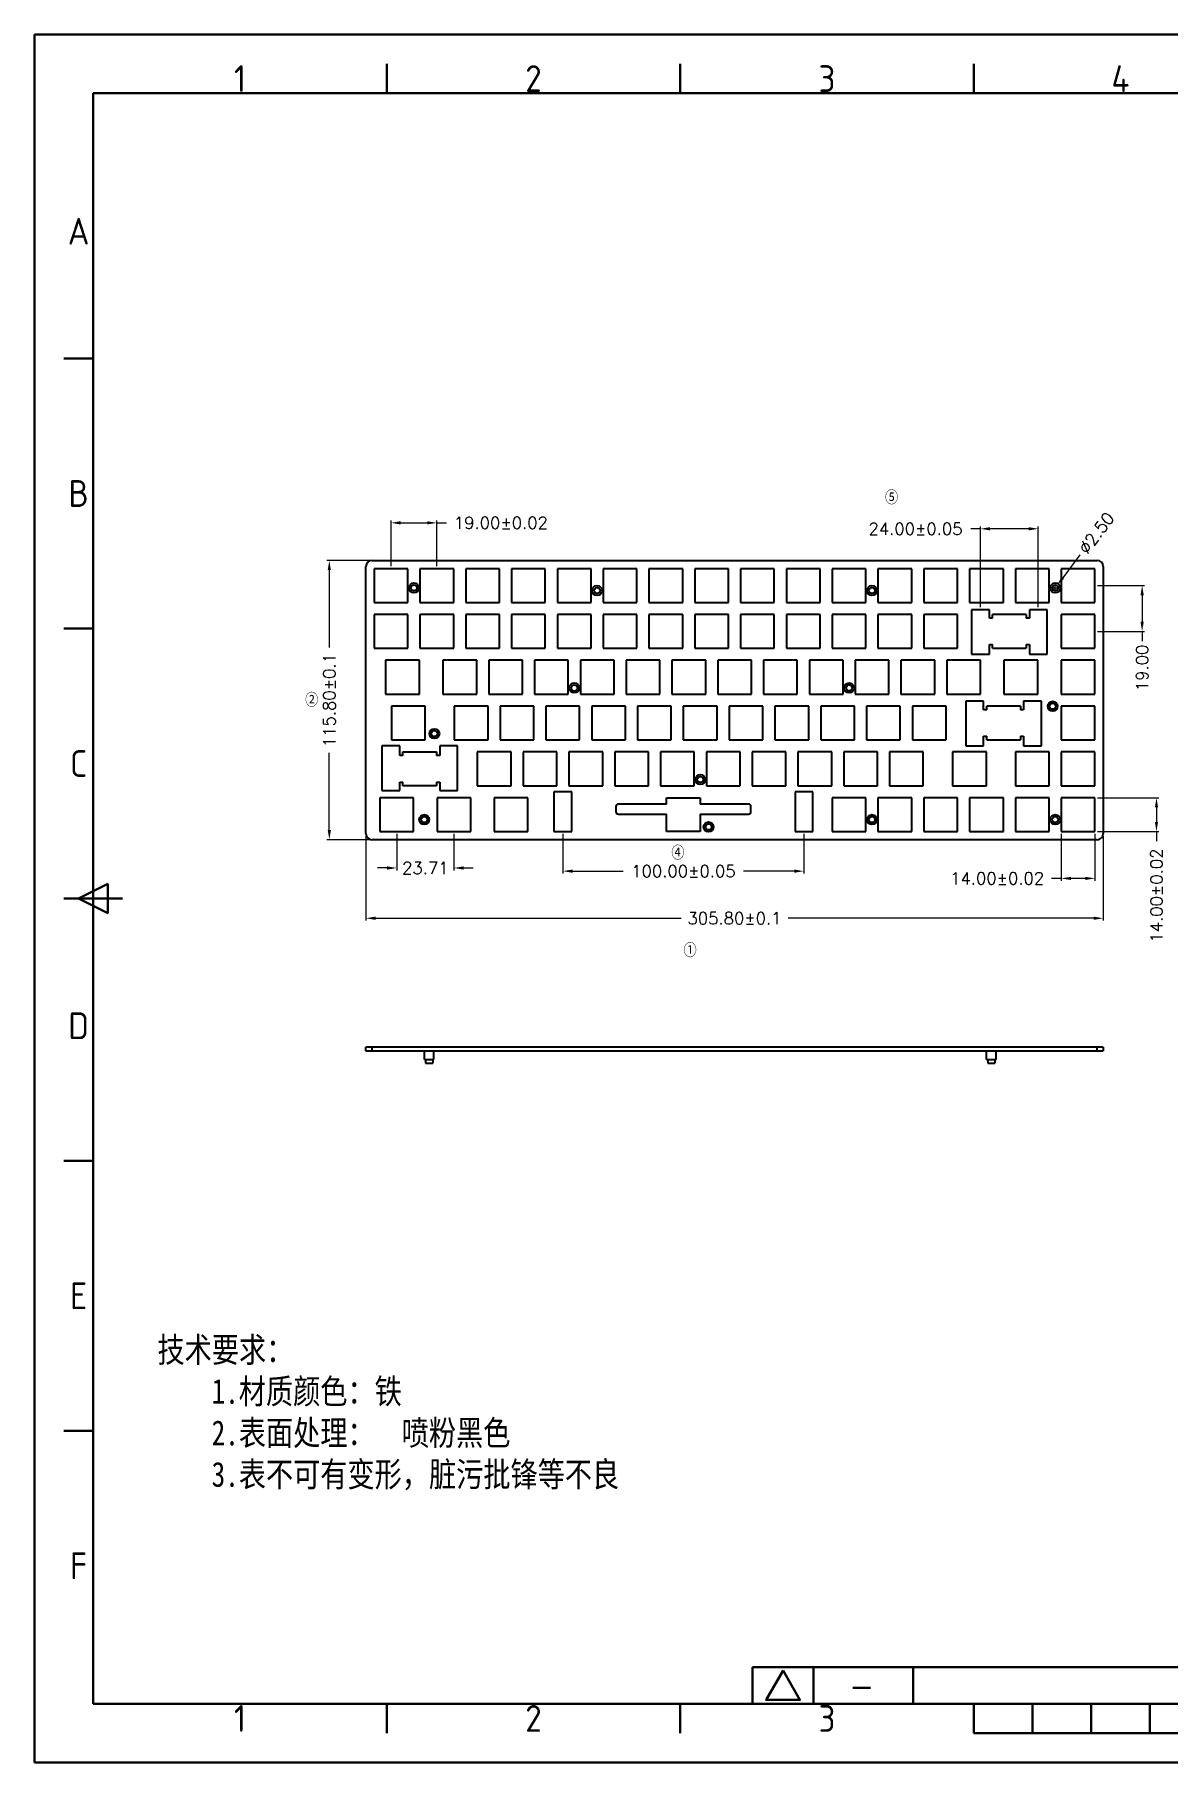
# Model space of a CAD drawing. Header units: millimetres. Extents: x -1191 to -169, y -1227 to -510.
# Drawn here: x -1191 to -721, y -1227 to -510 of the extents above; entities that cross this region are included whole.
import ezdxf
from ezdxf.enums import TextEntityAlignment as Align

# ---------------------------------------------------------------- set-up
doc = ezdxf.new("R2010")
doc.units = ezdxf.units.MM
doc.header["$LTSCALE"] = 46.255
doc.header["$PDMODE"] = 3
doc.header["$PDSIZE"] = 0.3125
doc.layers.get('0').update_dxf_attribs({"linetype": 'CONTINUOUS'})
doc.layers.get('Defpoints').update_dxf_attribs({"linetype": 'CONTINUOUS'})
doc.layers.add('图框层', color=7, linetype='CONTINUOUS', lineweight=35)
doc.layers.add('文字说明层', color=7, linetype='CONTINUOUS', lineweight=35)
doc.styles.add('ISO Proportional', font='isocp.shx')
doc.styles.add('ROMANS', font='romans.shx', dxfattribs={"bigfont": 'gbcbig.shx'})
doc.styles.get("Standard").update_dxf_attribs({"font": 'txt', "width": 0.8})
doc.dimstyles.new('铝板', dxfattribs={"dimtxt": 5, "dimasz": 4, "dimexe": 1, "dimexo": 1, "dimgap": 1.5, "dimtad": 0, "dimzin": 0, "dimdsep": 46, "dimtxsty": 'ROMANS', "dimcen": 1, "dimclrd": 4, "dimclre": 4, "dimclrt": 6, "dimadec": 0, "dimazin": 0, "dimtm": 1e-09, "dimtfac": 0.8, "dimtofl": 0, "dimtmove": 0, "dimatfit": 3, "dimfxl": 0, "dimtolj": 1, "dimtzin": 0, "dimlwd": 20, "dimlwe": 20, "dimarcsym": 0})

# ---------------------------------------------------------------- blocks, each defined once
blk = doc.blocks.new('*D9')
at = {"color": 4, "lineweight": 20}
for p, q in [((-1053.93, -842.77), (-1053.93, -877.86)), ((-748.13, -842.77), (-748.13, -877.86)), ((-1049.93, -876.86), (-923.24, -876.86)), ((-752.13, -876.86), (-878.81, -876.86))]:
    blk.add_line(p, q, dxfattribs=at)
at = {"color": 4}
for points in [[(-1049.93, -876.19), (-1049.93, -877.53), (-1053.93, -876.86)], [(-752.13, -876.19), (-752.13, -877.53), (-748.13, -876.86)]]:
    blk.add_solid(points, dxfattribs=at)
at = {"layer": 'Defpoints', "color": 0}
for p in [(-1053.93, -841.77), (-748.13, -841.77), (-748.13, -876.86)]:
    blk.add_point(p, dxfattribs=at)
at = {"color": 6, "insert": (-901.03, -876.86), "char_height": 5, "attachment_point": 5, "style": 'ROMANS'}
blk.add_mtext('\\A1;305.80%%P0.1', dxfattribs=at)
blk = doc.blocks.new('*D10')
at = {"color": 4, "lineweight": 20}
for p, q in [((-1052.43, -728.47), (-1070.12, -728.47)), ((-1069.12, -732.47), (-1069.12, -764.52)), ((-1069.12, -840.27), (-1069.12, -808.23)), ((-1052.43, -844.27), (-1070.12, -844.27))]:
    blk.add_line(p, q, dxfattribs=at)
at = {"color": 4}
for points in [[(-1069.79, -732.47), (-1068.46, -732.47), (-1069.12, -728.47)], [(-1069.79, -840.27), (-1068.46, -840.27), (-1069.12, -844.27)]]:
    blk.add_solid(points, dxfattribs=at)
at = {"layer": 'Defpoints', "color": 0}
for p in [(-1069.12, -728.47), (-1051.43, -728.47), (-1051.43, -844.27)]:
    blk.add_point(p, dxfattribs=at)
at = {"color": 6, "insert": (-1069.12, -786.37), "char_height": 5, "attachment_point": 5, "rotation": 90, "style": 'ROMANS'}
blk.add_mtext('\\A1;115.80%%P0.1', dxfattribs=at)
blk = doc.blocks.new('*D11')
at = {"color": 4, "lineweight": 20}
for p, q in [((-1043.53, -730.87), (-1043.53, -711.85)), ((-1039.53, -712.85), (-1028.53, -712.85)), ((-1024.53, -730.87), (-1024.53, -711.85)), ((-1024.53, -712.85), (-1020.53, -712.85))]:
    blk.add_line(p, q, dxfattribs=at)
at = {"color": 4}
for points in [[(-1039.53, -712.18), (-1039.53, -713.52), (-1043.53, -712.85)], [(-1028.53, -712.18), (-1028.53, -713.52), (-1024.53, -712.85)]]:
    blk.add_solid(points, dxfattribs=at)
at = {"layer": 'Defpoints', "color": 0}
for p in [(-1024.53, -712.85), (-1043.53, -731.87), (-1024.53, -731.87)]:
    blk.add_point(p, dxfattribs=at)
at = {"color": 6, "insert": (-997.95, -712.85), "char_height": 5, "attachment_point": 5, "style": 'ROMANS'}
blk.add_mtext('\\A1;19.00%%P0.02', dxfattribs=at)
blk = doc.blocks.new('*D12')
at = {"color": 4, "lineweight": 20}
for p, q in [((-972.23, -841.87), (-972.23, -858.32)), ((-872.23, -841.87), (-872.23, -858.32)), ((-968.23, -857.32), (-947.18, -857.32)), ((-876.23, -857.32), (-897.28, -857.32))]:
    blk.add_line(p, q, dxfattribs=at)
at = {"color": 4}
for points in [[(-968.23, -856.66), (-968.23, -857.99), (-972.23, -857.32)], [(-876.23, -856.66), (-876.23, -857.99), (-872.23, -857.32)]]:
    blk.add_solid(points, dxfattribs=at)
at = {"layer": 'Defpoints', "color": 0}
for p in [(-972.23, -840.87), (-872.23, -840.87), (-872.23, -857.32)]:
    blk.add_point(p, dxfattribs=at)
at = {"color": 6, "insert": (-922.23, -857.32), "char_height": 5, "attachment_point": 5, "style": 'ROMANS'}
blk.add_mtext('\\A1;100.00%%P0.05', dxfattribs=at)
blk = doc.blocks.new('*D13')
at = {"color": 4, "lineweight": 20}
for p, q in [((-750.53, -738.87), (-730.96, -738.87)), ((-731.96, -742.87), (-731.96, -753.87)), ((-750.53, -757.87), (-730.96, -757.87)), ((-731.96, -757.87), (-731.96, -761.87))]:
    blk.add_line(p, q, dxfattribs=at)
at = {"color": 4}
for points in [[(-732.63, -742.87), (-731.29, -742.87), (-731.96, -738.87)], [(-732.63, -753.87), (-731.29, -753.87), (-731.96, -757.87)]]:
    blk.add_solid(points, dxfattribs=at)
at = {"layer": 'Defpoints', "color": 0}
for p in [(-751.53, -738.87), (-751.53, -757.87), (-731.96, -757.87)]:
    blk.add_point(p, dxfattribs=at)
at = {"color": 6, "insert": (-731.96, -773.02), "char_height": 5, "attachment_point": 5, "rotation": 90, "style": 'ROMANS'}
blk.add_mtext('\\A1;19.00', dxfattribs=at)
blk = doc.blocks.new('*D14')
at = {"color": 4, "lineweight": 20}
for p, q in [((-799.03, -715.31), (-803.03, -715.31)), ((-799.03, -747.87), (-799.03, -714.31)), ((-779.03, -715.31), (-795.03, -715.31)), ((-775.03, -747.87), (-775.03, -714.31))]:
    blk.add_line(p, q, dxfattribs=at)
at = {"color": 4}
for points in [[(-795.03, -714.64), (-795.03, -715.98), (-799.03, -715.31)], [(-779.03, -714.64), (-779.03, -715.98), (-775.03, -715.31)]]:
    blk.add_solid(points, dxfattribs=at)
at = {"layer": 'Defpoints', "color": 0}
for p in [(-799.03, -715.31), (-799.03, -748.87), (-775.03, -748.87)]:
    blk.add_point(p, dxfattribs=at)
at = {"color": 6, "insert": (-825.95, -715.31), "char_height": 5, "attachment_point": 5, "style": 'ROMANS'}
blk.add_mtext('\\A1;24.00%%P0.05', dxfattribs=at)
blk = doc.blocks.new('*D15')
at = {"color": 4, "lineweight": 20}
for p, q in [((-757.76, -726.18), (-764.87, -735.63)), ((-769.03, -739.82), (-767.03, -739.82)), ((-768.03, -740.82), (-768.03, -738.82))]:
    blk.add_line(p, q, dxfattribs=at)
at = {"color": 4}
blk.add_solid([(-765.4, -735.23), (-764.34, -736.03), (-767.27, -738.83)], dxfattribs=at)
at = {"layer": 'Defpoints', "color": 0}
for p in [(-768.78, -740.82), (-767.27, -738.83)]:
    blk.add_point(p, dxfattribs=at)
at = {"color": 6, "insert": (-750.91, -717.09), "char_height": 5, "attachment_point": 5, "rotation": 53.03288, "style": 'ROMANS'}
blk.add_mtext('\\A1;∅2.50', dxfattribs=at)
blk = doc.blocks.new('*D16')
at = {"color": 4, "lineweight": 20}
for p, q in [((-765.53, -841.87), (-765.53, -861.33)), ((-751.53, -841.87), (-751.53, -861.33)), ((-765.53, -860.33), (-769.53, -860.33)), ((-755.53, -860.33), (-761.53, -860.33))]:
    blk.add_line(p, q, dxfattribs=at)
at = {"color": 4}
for points in [[(-761.53, -859.67), (-761.53, -861), (-765.53, -860.33)], [(-755.53, -859.67), (-755.53, -861), (-751.53, -860.33)]]:
    blk.add_solid(points, dxfattribs=at)
at = {"layer": 'Defpoints', "color": 0}
for p in [(-765.53, -840.87), (-751.53, -840.87), (-765.53, -860.33)]:
    blk.add_point(p, dxfattribs=at)
at = {"color": 6, "insert": (-792.1, -860.33), "char_height": 5, "attachment_point": 5, "style": 'ROMANS'}
blk.add_mtext('\\A1;14.00%%P0.02', dxfattribs=at)
blk = doc.blocks.new('*D17')
at = {"color": 4, "lineweight": 20}
for p, q in [((-750.53, -826.87), (-725, -826.87)), ((-726, -830.87), (-726, -836.87)), ((-750.53, -840.87), (-725, -840.87)), ((-726, -840.87), (-726, -844.87))]:
    blk.add_line(p, q, dxfattribs=at)
at = {"color": 4}
for points in [[(-726.67, -830.87), (-725.34, -830.87), (-726, -826.87)], [(-726.67, -836.87), (-725.34, -836.87), (-726, -840.87)]]:
    blk.add_solid(points, dxfattribs=at)
at = {"layer": 'Defpoints', "color": 0}
for p in [(-751.53, -826.87), (-751.53, -840.87), (-726, -840.87)]:
    blk.add_point(p, dxfattribs=at)
at = {"color": 6, "insert": (-726, -867.45), "char_height": 5, "attachment_point": 5, "rotation": 90, "style": 'ROMANS'}
blk.add_mtext('\\A1;14.00%%P0.02', dxfattribs=at)
blk = doc.blocks.new('*D25')
at = {"color": 4, "lineweight": 20}
for p, q in [((-1041.15, -841.87), (-1041.15, -857.01)), ((-1017.44, -841.87), (-1017.44, -857.01)), ((-1045.15, -856.01), (-1049.15, -856.01)), ((-1013.44, -856.01), (-1009.44, -856.01))]:
    blk.add_line(p, q, dxfattribs=at)
at = {"color": 4}
for points in [[(-1045.15, -855.34), (-1045.15, -856.67), (-1041.15, -856.01)], [(-1013.44, -855.34), (-1013.44, -856.67), (-1017.44, -856.01)]]:
    blk.add_solid(points, dxfattribs=at)
at = {"layer": 'Defpoints', "color": 0}
for p in [(-1041.15, -840.87), (-1017.44, -840.87), (-1017.44, -856.01)]:
    blk.add_point(p, dxfattribs=at)
at = {"color": 6, "insert": (-1029.29, -856.01), "char_height": 5, "attachment_point": 5, "style": 'ROMANS'}
blk.add_mtext('\\A1;23.71', dxfattribs=at)

msp = doc.modelspace()

# ---------------------------------------------------------------- linework, layer by layer
at = {"color": 7, "linetype": 'Continuous'}
for p, q in [((-1053.926, -841.774), (-1053.926, -730.974)), ((-1051.426, -728.474), (-750.626, -728.474)), ((-748.126, -730.974), (-748.126, -841.774)), ((-1050.526, -731.874), (-1050.526, -745.874)), ((-1036.526, -731.874), (-1050.526, -731.874)), ((-1036.526, -745.874), (-1036.526, -731.874)), ((-1031.526, -731.874), (-1031.526, -745.874)), ((-1017.526, -731.874), (-1031.526, -731.874)), ((-1017.526, -745.874), (-1017.526, -731.874)), ((-1012.526, -731.874), (-1012.526, -745.874)), ((-998.526, -731.874), (-1012.526, -731.874)), ((-998.526, -745.874), (-998.526, -731.874)), ((-993.526, -731.874), (-993.526, -745.874)), ((-979.526, -731.874), (-993.526, -731.874)), ((-979.526, -745.874), (-979.526, -731.874)), ((-974.526, -731.874), (-974.526, -745.874)), ((-960.526, -731.874), (-974.526, -731.874)), ((-960.526, -745.874), (-960.526, -731.874)), ((-955.526, -731.874), (-955.526, -745.874)), ((-941.526, -731.874), (-955.526, -731.874)), ((-941.526, -745.874), (-941.526, -731.874)), ((-936.526, -731.874), (-936.526, -745.874)), ((-922.526, -731.874), (-936.526, -731.874)), ((-922.526, -745.874), (-922.526, -731.874)), ((-917.526, -731.874), (-917.526, -745.874)), ((-903.526, -731.874), (-917.526, -731.874)), ((-903.526, -745.874), (-903.526, -731.874)), ((-898.526, -731.874), (-898.526, -745.874)), ((-884.526, -731.874), (-898.526, -731.874)), ((-884.526, -745.874), (-884.526, -731.874)), ((-879.526, -731.874), (-879.526, -745.874)), ((-865.526, -731.874), (-879.526, -731.874)), ((-865.526, -745.874), (-865.526, -731.874)), ((-860.526, -731.874), (-860.526, -745.874)), ((-846.526, -731.874), (-860.526, -731.874)), ((-846.526, -745.874), (-846.526, -731.874)), ((-827.526, -731.874), (-841.526, -731.874)), ((-841.526, -731.874), (-841.526, -745.874)), ((-827.526, -745.874), (-827.526, -731.874)), ((-808.526, -731.874), (-822.526, -731.874)), ((-822.526, -731.874), (-822.526, -745.874)), ((-808.526, -745.874), (-808.526, -731.874)), ((-789.526, -731.874), (-803.526, -731.874)), ((-803.526, -731.874), (-803.526, -745.874)), ((-789.526, -745.874), (-789.526, -731.874)), ((-770.526, -731.874), (-784.526, -731.874)), ((-784.526, -731.874), (-784.526, -745.874)), ((-770.526, -745.874), (-770.526, -731.874)), ((-751.526, -731.874), (-765.526, -731.874)), ((-765.526, -731.874), (-765.526, -745.874)), ((-751.526, -745.874), (-751.526, -731.874)), ((-1050.526, -745.874), (-1036.526, -745.874)), ((-1050.526, -750.874), (-1050.526, -764.874)), ((-1036.526, -750.874), (-1050.526, -750.874)), ((-1036.526, -764.874), (-1036.526, -750.874)), ((-1031.526, -745.874), (-1017.526, -745.874)), ((-1031.526, -750.874), (-1031.526, -764.874)), ((-1017.526, -750.874), (-1031.526, -750.874)), ((-1017.526, -764.874), (-1017.526, -750.874)), ((-1012.526, -745.874), (-998.526, -745.874)), ((-1012.526, -750.874), (-1012.526, -764.874)), ((-998.526, -750.874), (-1012.526, -750.874)), ((-998.526, -764.874), (-998.526, -750.874)), ((-993.526, -745.874), (-979.526, -745.874)), ((-993.526, -750.874), (-993.526, -764.874)), ((-979.526, -750.874), (-993.526, -750.874)), ((-979.526, -764.874), (-979.526, -750.874)), ((-974.526, -745.874), (-960.526, -745.874)), ((-974.526, -750.874), (-974.526, -764.874)), ((-960.526, -750.874), (-974.526, -750.874)), ((-960.526, -764.874), (-960.526, -750.874)), ((-955.526, -745.874), (-941.526, -745.874)), ((-955.526, -750.874), (-955.526, -764.874)), ((-941.526, -750.874), (-955.526, -750.874)), ((-941.526, -764.874), (-941.526, -750.874)), ((-936.526, -745.874), (-922.526, -745.874)), ((-936.526, -750.874), (-936.526, -764.874)), ((-922.526, -750.874), (-936.526, -750.874)), ((-922.526, -764.874), (-922.526, -750.874)), ((-917.526, -745.874), (-903.526, -745.874)), ((-917.526, -750.874), (-917.526, -764.874)), ((-903.526, -750.874), (-917.526, -750.874)), ((-903.526, -764.874), (-903.526, -750.874)), ((-898.526, -745.874), (-884.526, -745.874)), ((-898.526, -750.874), (-898.526, -764.874)), ((-884.526, -750.874), (-898.526, -750.874)), ((-884.526, -764.874), (-884.526, -750.874)), ((-879.526, -745.874), (-865.526, -745.874)), ((-879.526, -750.874), (-879.526, -764.874)), ((-865.526, -750.874), (-879.526, -750.874)), ((-865.526, -764.874), (-865.526, -750.874)), ((-860.526, -745.874), (-846.526, -745.874)), ((-860.526, -750.874), (-860.526, -764.874)), ((-846.526, -750.874), (-860.526, -750.874)), ((-846.526, -764.874), (-846.526, -750.874)), ((-841.526, -745.874), (-827.526, -745.874)), ((-827.526, -750.874), (-841.526, -750.874)), ((-841.526, -750.874), (-841.526, -764.874)), ((-827.526, -764.874), (-827.526, -750.874)), ((-822.526, -745.874), (-808.526, -745.874)), ((-808.526, -750.874), (-822.526, -750.874)), ((-822.526, -750.874), (-822.526, -764.874)), ((-808.526, -764.874), (-808.526, -750.874)), ((-803.526, -745.874), (-789.526, -745.874)), ((-795.326, -748.874), (-802.726, -748.874)), ((-802.726, -748.874), (-802.726, -767.374)), ((-795.326, -752.374), (-795.326, -748.874)), ((-794.026, -752.374), (-795.326, -752.374)), ((-780.026, -750.874), (-794.026, -750.874)), ((-794.026, -752.374), (-794.026, -750.874)), ((-784.526, -745.874), (-770.526, -745.874)), ((-780.026, -750.874), (-780.026, -752.374)), ((-778.726, -752.374), (-780.026, -752.374)), ((-771.326, -748.874), (-778.726, -748.874)), ((-778.726, -748.874), (-778.726, -752.374)), ((-771.326, -767.374), (-771.326, -748.874)), ((-765.526, -745.874), (-751.526, -745.874)), ((-751.526, -750.874), (-765.526, -750.874)), ((-765.526, -750.874), (-765.526, -764.874)), ((-751.526, -764.874), (-751.526, -750.874)), ((-1050.526, -764.874), (-1036.526, -764.874)), ((-1031.526, -764.874), (-1017.526, -764.874)), ((-1012.526, -764.874), (-998.526, -764.874)), ((-993.526, -764.874), (-979.526, -764.874)), ((-974.526, -764.874), (-960.526, -764.874)), ((-955.526, -764.874), (-941.526, -764.874)), ((-936.526, -764.874), (-922.526, -764.874)), ((-917.526, -764.874), (-903.526, -764.874)), ((-898.526, -764.874), (-884.526, -764.874)), ((-879.526, -764.874), (-865.526, -764.874)), ((-860.526, -764.874), (-846.526, -764.874)), ((-841.526, -764.874), (-827.526, -764.874)), ((-822.526, -764.874), (-808.526, -764.874)), ((-795.326, -763.374), (-794.026, -763.374)), ((-795.326, -767.374), (-795.326, -763.374)), ((-794.026, -764.874), (-794.026, -763.374)), ((-794.026, -764.874), (-780.026, -764.874)), ((-780.026, -763.374), (-778.726, -763.374)), ((-780.026, -763.374), (-780.026, -764.874)), ((-778.726, -763.374), (-778.726, -767.374)), ((-765.526, -764.874), (-751.526, -764.874)), ((-1045.761, -769.874), (-1045.761, -783.874)), ((-1031.761, -769.874), (-1045.761, -769.874)), ((-1031.761, -783.874), (-1031.761, -769.874)), ((-1021.996, -769.874), (-1021.996, -783.874)), ((-1007.996, -769.874), (-1021.996, -769.874)), ((-1007.996, -783.874), (-1007.996, -769.874)), ((-1002.996, -769.874), (-1002.996, -783.874)), ((-988.996, -769.874), (-1002.996, -769.874)), ((-988.996, -783.874), (-988.996, -769.874)), ((-983.996, -769.874), (-983.996, -783.874)), ((-969.996, -769.874), (-983.996, -769.874)), ((-969.996, -783.874), (-969.996, -769.874)), ((-964.996, -769.874), (-964.996, -783.874)), ((-950.996, -769.874), (-964.996, -769.874)), ((-950.996, -783.874), (-950.996, -769.874)), ((-945.996, -769.874), (-945.996, -783.874)), ((-931.996, -769.874), (-945.996, -769.874)), ((-931.996, -783.874), (-931.996, -769.874)), ((-926.996, -769.874), (-926.996, -783.874)), ((-912.996, -769.874), (-926.996, -769.874)), ((-912.996, -783.874), (-912.996, -769.874)), ((-907.996, -769.874), (-907.996, -783.874)), ((-893.996, -769.874), (-907.996, -769.874)), ((-893.996, -783.874), (-893.996, -769.874)), ((-888.996, -769.874), (-888.996, -783.874)), ((-874.996, -769.874), (-888.996, -769.874)), ((-874.996, -783.874), (-874.996, -769.874)), ((-855.996, -769.874), (-869.996, -769.874)), ((-869.996, -769.874), (-869.996, -783.874)), ((-855.996, -783.874), (-855.996, -769.874)), ((-836.996, -769.874), (-850.996, -769.874)), ((-850.996, -769.874), (-850.996, -783.874)), ((-836.996, -783.874), (-836.996, -769.874)), ((-817.996, -769.874), (-831.996, -769.874)), ((-831.996, -769.874), (-831.996, -783.874)), ((-817.996, -783.874), (-817.996, -769.874)), ((-798.996, -769.874), (-812.996, -769.874)), ((-812.996, -769.874), (-812.996, -783.874)), ((-802.726, -767.374), (-795.326, -767.374)), ((-798.996, -783.874), (-798.996, -769.874)), ((-775.266, -769.874), (-789.266, -769.874)), ((-789.266, -769.874), (-789.266, -783.874)), ((-778.726, -767.374), (-771.326, -767.374)), ((-775.266, -783.874), (-775.266, -769.874)), ((-751.526, -769.874), (-765.526, -769.874)), ((-765.526, -769.874), (-765.526, -783.874)), ((-751.526, -783.874), (-751.526, -769.874)), ((-1045.761, -783.874), (-1031.761, -783.874)), ((-1021.996, -783.874), (-1007.996, -783.874)), ((-1002.996, -783.874), (-988.996, -783.874)), ((-983.996, -783.874), (-969.996, -783.874)), ((-964.996, -783.874), (-950.996, -783.874)), ((-945.996, -783.874), (-931.996, -783.874)), ((-926.996, -783.874), (-912.996, -783.874)), ((-907.996, -783.874), (-893.996, -783.874)), ((-888.996, -783.874), (-874.996, -783.874)), ((-869.996, -783.874), (-855.996, -783.874)), ((-850.996, -783.874), (-836.996, -783.874)), ((-831.996, -783.874), (-817.996, -783.874)), ((-812.996, -783.874), (-798.996, -783.874)), ((-797.703, -786.874), (-805.103, -786.874)), ((-805.103, -786.874), (-805.103, -805.374)), ((-797.703, -790.374), (-797.703, -786.874)), ((-789.266, -783.874), (-775.266, -783.874)), ((-773.703, -786.874), (-781.103, -786.874)), ((-781.103, -786.874), (-781.103, -790.374)), ((-773.703, -805.374), (-773.703, -786.874)), ((-765.526, -783.874), (-751.526, -783.874)), ((-1043.381, -788.874), (-1043.381, -802.874)), ((-1029.381, -788.874), (-1043.381, -788.874)), ((-1029.381, -802.874), (-1029.381, -788.874)), ((-1017.281, -788.874), (-1017.281, -802.874)), ((-1003.281, -788.874), (-1017.281, -788.874)), ((-1003.281, -802.874), (-1003.281, -788.874)), ((-998.281, -788.874), (-998.281, -802.874)), ((-984.281, -788.874), (-998.281, -788.874)), ((-984.281, -802.874), (-984.281, -788.874)), ((-979.281, -788.874), (-979.281, -802.874)), ((-965.281, -788.874), (-979.281, -788.874)), ((-965.281, -802.874), (-965.281, -788.874)), ((-960.281, -788.874), (-960.281, -802.874)), ((-946.281, -788.874), (-960.281, -788.874)), ((-946.281, -802.874), (-946.281, -788.874)), ((-941.281, -788.874), (-941.281, -802.874)), ((-927.281, -788.874), (-941.281, -788.874)), ((-927.281, -802.874), (-927.281, -788.874)), ((-922.281, -788.874), (-922.281, -802.874)), ((-908.281, -788.874), (-922.281, -788.874)), ((-908.281, -802.874), (-908.281, -788.874)), ((-903.281, -788.874), (-903.281, -802.874)), ((-889.281, -788.874), (-903.281, -788.874)), ((-889.281, -802.874), (-889.281, -788.874)), ((-870.281, -788.874), (-884.281, -788.874)), ((-884.281, -788.874), (-884.281, -802.874)), ((-870.281, -802.874), (-870.281, -788.874)), ((-851.281, -788.874), (-865.281, -788.874)), ((-865.281, -788.874), (-865.281, -802.874)), ((-851.281, -802.874), (-851.281, -788.874)), ((-832.281, -788.874), (-846.281, -788.874)), ((-846.281, -788.874), (-846.281, -802.874)), ((-832.281, -802.874), (-832.281, -788.874)), ((-813.281, -788.874), (-827.281, -788.874)), ((-827.281, -788.874), (-827.281, -802.874)), ((-813.281, -802.874), (-813.281, -788.874)), ((-796.403, -790.374), (-797.703, -790.374)), ((-782.403, -788.874), (-796.403, -788.874)), ((-796.403, -790.374), (-796.403, -788.874)), ((-782.403, -788.874), (-782.403, -790.374)), ((-781.103, -790.374), (-782.403, -790.374)), ((-751.526, -788.874), (-765.526, -788.874)), ((-765.526, -788.874), (-765.526, -802.874)), ((-751.526, -802.874), (-751.526, -788.874)), ((-797.703, -801.374), (-796.403, -801.374)), ((-797.703, -805.374), (-797.703, -801.374)), ((-796.403, -802.874), (-796.403, -801.374)), ((-782.403, -801.374), (-781.103, -801.374)), ((-782.403, -801.374), (-782.403, -802.874)), ((-781.103, -801.374), (-781.103, -805.374)), ((-1047.321, -805.374), (-1047.321, -823.874)), ((-1039.921, -805.374), (-1047.321, -805.374)), ((-1043.381, -802.874), (-1029.381, -802.874)), ((-1039.921, -809.374), (-1039.921, -805.374)), ((-1038.621, -809.374), (-1039.921, -809.374)), ((-1038.621, -809.374), (-1038.621, -807.874)), ((-1038.621, -807.874), (-1024.621, -807.874)), ((-1024.621, -807.874), (-1024.621, -809.374)), ((-1023.321, -809.374), (-1024.621, -809.374)), ((-1023.321, -805.374), (-1023.321, -809.374)), ((-1015.921, -805.374), (-1023.321, -805.374)), ((-1017.281, -802.874), (-1003.281, -802.874)), ((-1015.921, -823.874), (-1015.921, -805.374)), ((-1007.731, -807.874), (-1007.731, -821.874)), ((-993.731, -807.874), (-1007.731, -807.874)), ((-998.281, -802.874), (-984.281, -802.874)), ((-993.731, -821.874), (-993.731, -807.874)), ((-988.731, -807.874), (-988.731, -821.874)), ((-974.731, -807.874), (-988.731, -807.874)), ((-979.281, -802.874), (-965.281, -802.874)), ((-974.731, -821.874), (-974.731, -807.874)), ((-969.731, -807.874), (-969.731, -821.874)), ((-955.731, -807.874), (-969.731, -807.874)), ((-960.281, -802.874), (-946.281, -802.874)), ((-955.731, -821.874), (-955.731, -807.874)), ((-950.731, -807.874), (-950.731, -821.874)), ((-936.731, -807.874), (-950.731, -807.874)), ((-941.281, -802.874), (-927.281, -802.874)), ((-936.731, -821.874), (-936.731, -807.874)), ((-931.731, -807.874), (-931.731, -821.874)), ((-917.731, -807.874), (-931.731, -807.874)), ((-922.281, -802.874), (-908.281, -802.874)), ((-917.731, -821.874), (-917.731, -807.874)), ((-898.731, -807.874), (-912.731, -807.874)), ((-912.731, -807.874), (-912.731, -821.874)), ((-903.281, -802.874), (-889.281, -802.874)), ((-898.731, -821.874), (-898.731, -807.874)), ((-879.731, -807.874), (-893.731, -807.874)), ((-893.731, -807.874), (-893.731, -821.874)), ((-884.281, -802.874), (-870.281, -802.874)), ((-879.731, -821.874), (-879.731, -807.874)), ((-860.731, -807.874), (-874.731, -807.874)), ((-874.731, -807.874), (-874.731, -821.874)), ((-865.281, -802.874), (-851.281, -802.874)), ((-860.731, -821.874), (-860.731, -807.874)), ((-841.731, -807.874), (-855.731, -807.874)), ((-855.731, -807.874), (-855.731, -821.874)), ((-846.281, -802.874), (-832.281, -802.874)), ((-841.731, -821.874), (-841.731, -807.874)), ((-822.731, -807.874), (-836.731, -807.874)), ((-836.731, -807.874), (-836.731, -821.874)), ((-827.281, -802.874), (-813.281, -802.874)), ((-822.731, -821.874), (-822.731, -807.874)), ((-796.556, -807.874), (-810.556, -807.874)), ((-810.556, -807.874), (-810.556, -821.874)), ((-805.103, -805.374), (-797.703, -805.374)), ((-796.556, -821.874), (-796.556, -807.874)), ((-796.403, -802.874), (-782.403, -802.874)), ((-770.526, -807.874), (-784.526, -807.874)), ((-784.526, -807.874), (-784.526, -821.874)), ((-781.103, -805.374), (-773.703, -805.374)), ((-770.526, -821.874), (-770.526, -807.874)), ((-765.526, -802.874), (-751.526, -802.874)), ((-751.526, -807.874), (-765.526, -807.874)), ((-765.526, -807.874), (-765.526, -821.874)), ((-751.526, -821.874), (-751.526, -807.874)), ((-1047.321, -823.874), (-1039.921, -823.874)), ((-1039.921, -823.874), (-1039.921, -820.374)), ((-1039.921, -820.374), (-1038.621, -820.374)), ((-1038.621, -821.874), (-1038.621, -820.374)), ((-1024.621, -821.874), (-1038.621, -821.874)), ((-1024.621, -820.374), (-1024.621, -821.874)), ((-1024.621, -820.374), (-1023.321, -820.374)), ((-1023.321, -820.374), (-1023.321, -823.874)), ((-1023.321, -823.874), (-1015.921, -823.874)), ((-1007.731, -821.874), (-993.731, -821.874)), ((-988.731, -821.874), (-974.731, -821.874)), ((-969.731, -821.874), (-955.731, -821.874)), ((-950.731, -821.874), (-936.731, -821.874)), ((-931.731, -821.874), (-917.731, -821.874)), ((-912.731, -821.874), (-898.731, -821.874)), ((-893.731, -821.874), (-879.731, -821.874)), ((-874.731, -821.874), (-860.731, -821.874)), ((-855.731, -821.874), (-841.731, -821.874)), ((-836.731, -821.874), (-822.731, -821.874)), ((-810.556, -821.874), (-796.556, -821.874)), ((-784.526, -821.874), (-770.526, -821.874)), ((-765.526, -821.874), (-751.526, -821.874)), ((-1048.146, -826.874), (-1048.146, -840.874)), ((-1034.146, -826.874), (-1048.146, -826.874)), ((-1034.146, -840.874), (-1034.146, -826.874)), ((-1024.436, -826.874), (-1024.436, -840.874)), ((-1010.436, -826.874), (-1024.436, -826.874)), ((-1010.436, -840.874), (-1010.436, -826.874)), ((-1000.726, -826.874), (-1000.726, -840.874)), ((-986.726, -826.874), (-1000.726, -826.874)), ((-986.726, -840.874), (-986.726, -826.874)), ((-975.931, -824.374), (-975.931, -840.874)), ((-968.531, -824.374), (-975.931, -824.374)), ((-968.531, -840.874), (-968.531, -824.374)), ((-950.231, -830.474), (-950.231, -832.674)), ((-929.231, -829.474), (-949.231, -829.474)), ((-929.231, -826.874), (-915.231, -826.874)), ((-929.231, -829.474), (-929.231, -826.874)), ((-915.231, -826.874), (-915.231, -829.474)), ((-895.231, -829.474), (-915.231, -829.474)), ((-894.231, -832.674), (-894.231, -830.474)), ((-868.531, -824.374), (-875.931, -824.374)), ((-875.931, -824.374), (-875.931, -840.874)), ((-868.531, -840.874), (-868.531, -824.374)), ((-846.526, -826.874), (-860.526, -826.874)), ((-860.526, -826.874), (-860.526, -840.874)), ((-846.526, -840.874), (-846.526, -826.874)), ((-827.526, -826.874), (-841.526, -826.874)), ((-841.526, -826.874), (-841.526, -840.874)), ((-827.526, -840.874), (-827.526, -826.874)), ((-808.526, -826.874), (-822.526, -826.874)), ((-822.526, -826.874), (-822.526, -840.874)), ((-808.526, -840.874), (-808.526, -826.874)), ((-789.526, -826.874), (-803.526, -826.874)), ((-803.526, -826.874), (-803.526, -840.874)), ((-789.526, -840.874), (-789.526, -826.874)), ((-770.526, -826.874), (-784.526, -826.874)), ((-784.526, -826.874), (-784.526, -840.874)), ((-770.526, -840.874), (-770.526, -826.874)), ((-751.526, -826.874), (-765.526, -826.874)), ((-765.526, -826.874), (-765.526, -840.874)), ((-751.526, -840.874), (-751.526, -826.874)), ((-949.231, -833.674), (-929.231, -833.674)), ((-929.231, -840.874), (-929.231, -833.674)), ((-915.231, -833.674), (-895.231, -833.674)), ((-915.231, -833.674), (-915.231, -840.874)), ((-750.626, -844.274), (-1051.426, -844.274)), ((-1048.146, -840.874), (-1034.146, -840.874)), ((-1024.436, -840.874), (-1010.436, -840.874)), ((-1000.726, -840.874), (-986.726, -840.874)), ((-975.931, -840.874), (-968.531, -840.874)), ((-915.231, -840.874), (-929.231, -840.874)), ((-875.931, -840.874), (-868.531, -840.874)), ((-860.526, -840.874), (-846.526, -840.874)), ((-841.526, -840.874), (-827.526, -840.874)), ((-822.526, -840.874), (-808.526, -840.874)), ((-803.526, -840.874), (-789.526, -840.874)), ((-784.526, -840.874), (-770.526, -840.874)), ((-765.526, -840.874), (-751.526, -840.874)), ((-1053.926, -931.816), (-1053.926, -930.316)), ((-748.126, -930.316), (-1053.926, -930.316)), ((-1051.426, -930.316), (-1051.426, -931.816)), ((-750.626, -931.816), (-750.626, -930.316)), ((-748.126, -930.316), (-748.126, -931.816)), ((-1053.926, -931.816), (-748.126, -931.816)), ((-1029.711, -935.416), (-1029.711, -931.816)), ((-1029.711, -935.416), (-1025.711, -935.416)), ((-1029.211, -935.416), (-1029.211, -936.916)), ((-1029.211, -936.916), (-1026.211, -936.916)), ((-1026.211, -935.416), (-1026.211, -936.916)), ((-1025.711, -935.416), (-1025.711, -931.816)), ((-796.496, -935.416), (-796.496, -931.816)), ((-796.496, -935.416), (-792.496, -935.416)), ((-795.996, -935.416), (-795.996, -936.916)), ((-795.996, -936.916), (-792.996, -936.916)), ((-792.996, -935.416), (-792.996, -936.916)), ((-792.496, -935.416), (-792.496, -931.816))]:
    msp.add_line(p, q, dxfattribs=at)
for centre, radius in [((-1034.026, -739.824), 2.05), ((-768.026, -739.824), 2.05), ((-1034.026, -739.824), 1.25), ((-958.026, -740.924), 2.05), ((-958.026, -740.924), 1.25), ((-844.026, -740.924), 2.05), ((-844.026, -740.924), 1.25), ((-768.026, -739.824), 1.25), ((-967.496, -781.324), 2.1), ((-967.496, -781.324), 1.3), ((-853.496, -781.324), 2.05), ((-853.496, -781.324), 1.25), ((-769.066, -788.924), 2.05), ((-769.066, -788.924), 1.25), ((-1025.526, -800.274), 2.05), ((-1025.526, -800.274), 1.25), ((-915.231, -819.324), 2.05), ((-915.231, -819.324), 1.25), ((-1029.746, -835.924), 2.05), ((-1029.746, -835.924), 1.25), ((-911.806, -838.974), 2.05), ((-911.806, -838.974), 1.25), ((-844.026, -835.924), 2.05), ((-844.026, -835.924), 1.25), ((-768.026, -835.924), 2.05), ((-768.026, -835.924), 1.25)]:
    msp.add_circle(centre, radius, dxfattribs=at)
for centre, radius, start, end in [((-1051.426, -730.974), 2.5, 90, 180), ((-750.626, -730.974), 2.5, 0, 90), ((-949.231, -830.474), 1, 90, 180), ((-895.231, -830.474), 1, 0, 90), ((-949.231, -832.674), 1, 180, 270), ((-895.231, -832.674), 1, 270, 0), ((-1051.426, -841.774), 2.5, 180, 270), ((-750.626, -841.774), 2.5, 270, 0)]:
    msp.add_arc(centre, radius, start, end, dxfattribs=at)
at = {"layer": '图框层', "color": 0, "lineweight": 30}
for p, q in [((-193.099, -510.296), (-1191.396, -510.296)), ((-1191.396, -510.296), (-1191.396, -534.645)), ((-1045.304, -534.645), (-1045.304, -522.471)), ((-923.56, -534.645), (-923.56, -522.471)), ((-801.817, -534.645), (-801.817, -522.471)), ((-1191.396, -1227.045), (-1191.396, -534.645)), ((-193.099, -534.645), (-1167.047, -534.645)), ((-193.099, -534.645), (-1167.047, -534.645)), ((-1167.047, -534.645), (-1167.047, -1196.288)), ((-1167.047, -534.645), (-1167.047, -1202.696)), ((-1167.047, -644.663), (-1179.222, -644.663)), ((-1167.047, -756.667), (-1179.222, -756.667)), ((-1173.134, -868.671), (-1160.96, -862.583)), ((-1160.96, -862.583), (-1160.96, -874.758)), ((-1179.222, -868.671), (-1154.873, -868.671)), ((-1160.96, -874.758), (-1173.134, -868.671)), ((-1167.047, -977.471), (-1179.222, -977.471)), ((-1167.047, -1089.475), (-1179.222, -1089.475)), ((-893.603, -1187.507), (-893.603, -1202.696)), ((-893.603, -1187.507), (-615.026, -1187.507)), ((-868.287, -1187.507), (-868.287, -1202.696)), ((-826.891, -1187.507), (-826.891, -1202.696)), ((-851.916, -1196.057), (-844.68, -1196.057)), ((-1167.047, -1202.696), (-193.099, -1202.696)), ((-1045.304, -1214.87), (-1045.304, -1202.696)), ((-923.56, -1214.87), (-923.56, -1202.696)), ((-893.603, -1202.696), (-615.026, -1202.696)), ((-801.817, -1214.87), (-801.817, -1202.696)), ((-777.468, -1214.87), (-777.468, -1202.696)), ((-753.119, -1214.87), (-753.119, -1202.696)), ((-728.771, -1214.87), (-728.771, -1202.696)), ((-801.817, -1214.87), (-558.33, -1214.87)), ((-168.751, -1227.045), (-1191.396, -1227.045))]:
    msp.add_line(p, q, dxfattribs=at)
at = {"layer": '图框层', "color": 0, "lineweight": 30, "flags": 128}
msp.add_lwpolyline([(-880.92, -1188.973), (-887.936, -1201.124), (-873.904, -1201.124)], close=True, dxfattribs=at)

# ---------------------------------------------------------------- texts
at = {"char_height": 5, "attachment_point": 1}
for s, width, insert in [('{\\fSimSun|b0|i0|c134|p2;⑤}', 12.66926, (-838.624, -699.651)), ('{\\fSimSun|b0|i0|c134|p2;②}', 25.96394, (-1079.172, -783.627)), ('{\\fSimSun|b0|i0|c134|p2;④}', 12.33427, (-927.266, -847.021)), ('{\\fSimSun|b0|i0|c134|p2;①}', 28.32285, (-922.172, -887.459))]:
    msp.add_mtext_dynamic_manual_height_columns(s, width=width, gutter_width=1, heights=[0], dxfattribs=dict(at, insert=insert))
at = {"layer": '图框层', "color": 0, "lineweight": 30, "style": 'ISO Proportional'}
for s, p in [('1', (-1106.175, -528.558)), ('2', (-984.432, -528.558)), ('3', (-862.688, -528.558)), ('4', (-740.945, -528.558)), ('A', (-1173.134, -591.865)), ('B', (-1173.134, -700.665)), ('C', (-1173.134, -812.669)), ('D', (-1173.134, -921.469)), ('E', (-1173.134, -1033.473)), ('F', (-1173.134, -1145.477)), ('1', (-1106.175, -1208.783)), ('2', (-984.432, -1208.783)), ('3', (-862.688, -1208.783))]:
    msp.add_text(s, height=11.103, dxfattribs=at).set_placement(p, align=Align.MIDDLE)
at = {"layer": '文字说明层', "color": 0, "lineweight": 30, "insert": (-1140.412, -1050.698), "char_height": 9.394608, "width": 441.38038, "attachment_point": 1}
msp.add_mtext('{\\fSimSun|b0|i0|c134|p2;\\H1.0995x;技术要求：\\P\\fSimSun|b0|i0|c136|p2;    \\fSimSun|b0|i0|c134|p2;1.材质颜色：铁\\P    2.表面处理：\\fSimSun|b0|i0|c136|p2;  \\fSimSun|b0|i0|c134|p2;喷粉黑色\\fSimSun|b0|i0|c136|p2;   \\fSimSun|b0|i0|c134|p2;\\P    3.表不可有变形，脏污批锋等不良\\P   \\H0.90947x; \\fSimSun|b0|i0|c0|p2;   }', dxfattribs=at)

# ---------------------------------------------------------------- dimensions: what is measured, and where the dimension line sits
for base, p1, p2, text, picture, middle in [((-1024.526, -712.85), (-1043.526, -731.874), (-1024.526, -731.874), '<>%%P0.02', '*D11', (-997.955, -712.85)), ((-799.026, -715.311), (-775.026, -748.874), (-799.026, -748.874), '<>%%P0.05', '*D14', (-825.955, -715.311)), ((-748.126, -876.859), (-1053.926, -841.774), (-748.126, -841.774), '<>%%P0.1', '*D9', (-901.026, -876.859)), ((-872.231, -857.325), (-972.231, -840.874), (-872.231, -840.874), '<>%%P0.05', '*D12', (-922.231, -857.325)), ((-765.526, -860.334), (-751.526, -840.874), (-765.526, -840.874), '<>%%P0.02', '*D16', (-792.097, -860.334))]:
    dim = msp.add_linear_dim(base=base, p1=p1, p2=p2, text=text, dimstyle='铝板')
    dim.commit()
    dim.dimension.update_dxf_attribs({"geometry": picture, "text_midpoint": middle})
dim = msp.add_diameter_dim_2p(p1=(-768.778, -740.823), p2=(-767.274, -738.826), dimstyle='铝板')
dim.commit()
dim.dimension.update_dxf_attribs({"geometry": '*D15', "text_midpoint": (-750.912, -717.087), "dimtype": 163})
for base, p1, p2, text, picture, middle in [((-1069.124, -728.474), (-1051.426, -844.274), (-1051.426, -728.474), '<>%%P0.1', '*D10', (-1069.124, -786.374)), ((-726.002, -840.874), (-751.526, -826.874), (-751.526, -840.874), '<>%%P0.02', '*D17', (-726.002, -867.446))]:
    dim = msp.add_linear_dim(base=base, p1=p1, p2=p2, angle=90, text=text, dimstyle='铝板')
    dim.commit()
    dim.dimension.update_dxf_attribs({"geometry": picture, "text_midpoint": middle})
dim = msp.add_linear_dim(base=(-731.96, -757.874), p1=(-751.526, -738.874), p2=(-751.526, -757.874), angle=90, dimstyle='铝板')
dim.commit()
dim.dimension.update_dxf_attribs({"geometry": '*D13', "text_midpoint": (-731.96, -773.017)})
dim = msp.add_linear_dim(base=(-1017.436, -856.005), p1=(-1041.146, -840.874), p2=(-1017.436, -840.874), dimstyle='铝板')
dim.commit()
dim.dimension.update_dxf_attribs({"geometry": '*D25', "text_midpoint": (-1029.291, -856.005)})

doc.saveas('drawing.dxf')
